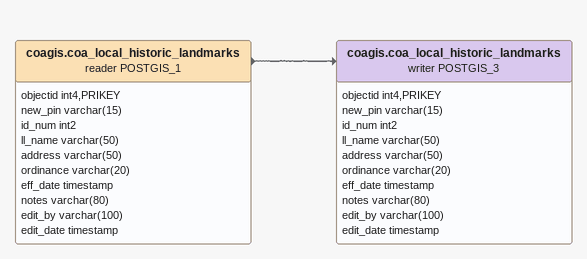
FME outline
coagis.coa_local_historic_landmarks (reader POSTGIS_1)
    attributes: objectid int4,PRIKEY, new_pin varchar(15), id_num int2, ll_name varchar(50), address varchar(50), ordinance varchar(20), eff_date timestamp, notes varchar(80), edit_by varchar(100), edit_date timestamp
    -> coagis.coa_local_historic_landmarks (writer POSTGIS_3)
coagis.coa_local_historic_landmarks (writer POSTGIS_3)
    attributes: objectid int4,PRIKEY, new_pin varchar(15), id_num int2, ll_name varchar(50), address varchar(50), ordinance varchar(20), eff_date timestamp, notes varchar(80), edit_by varchar(100), edit_date timestamp
